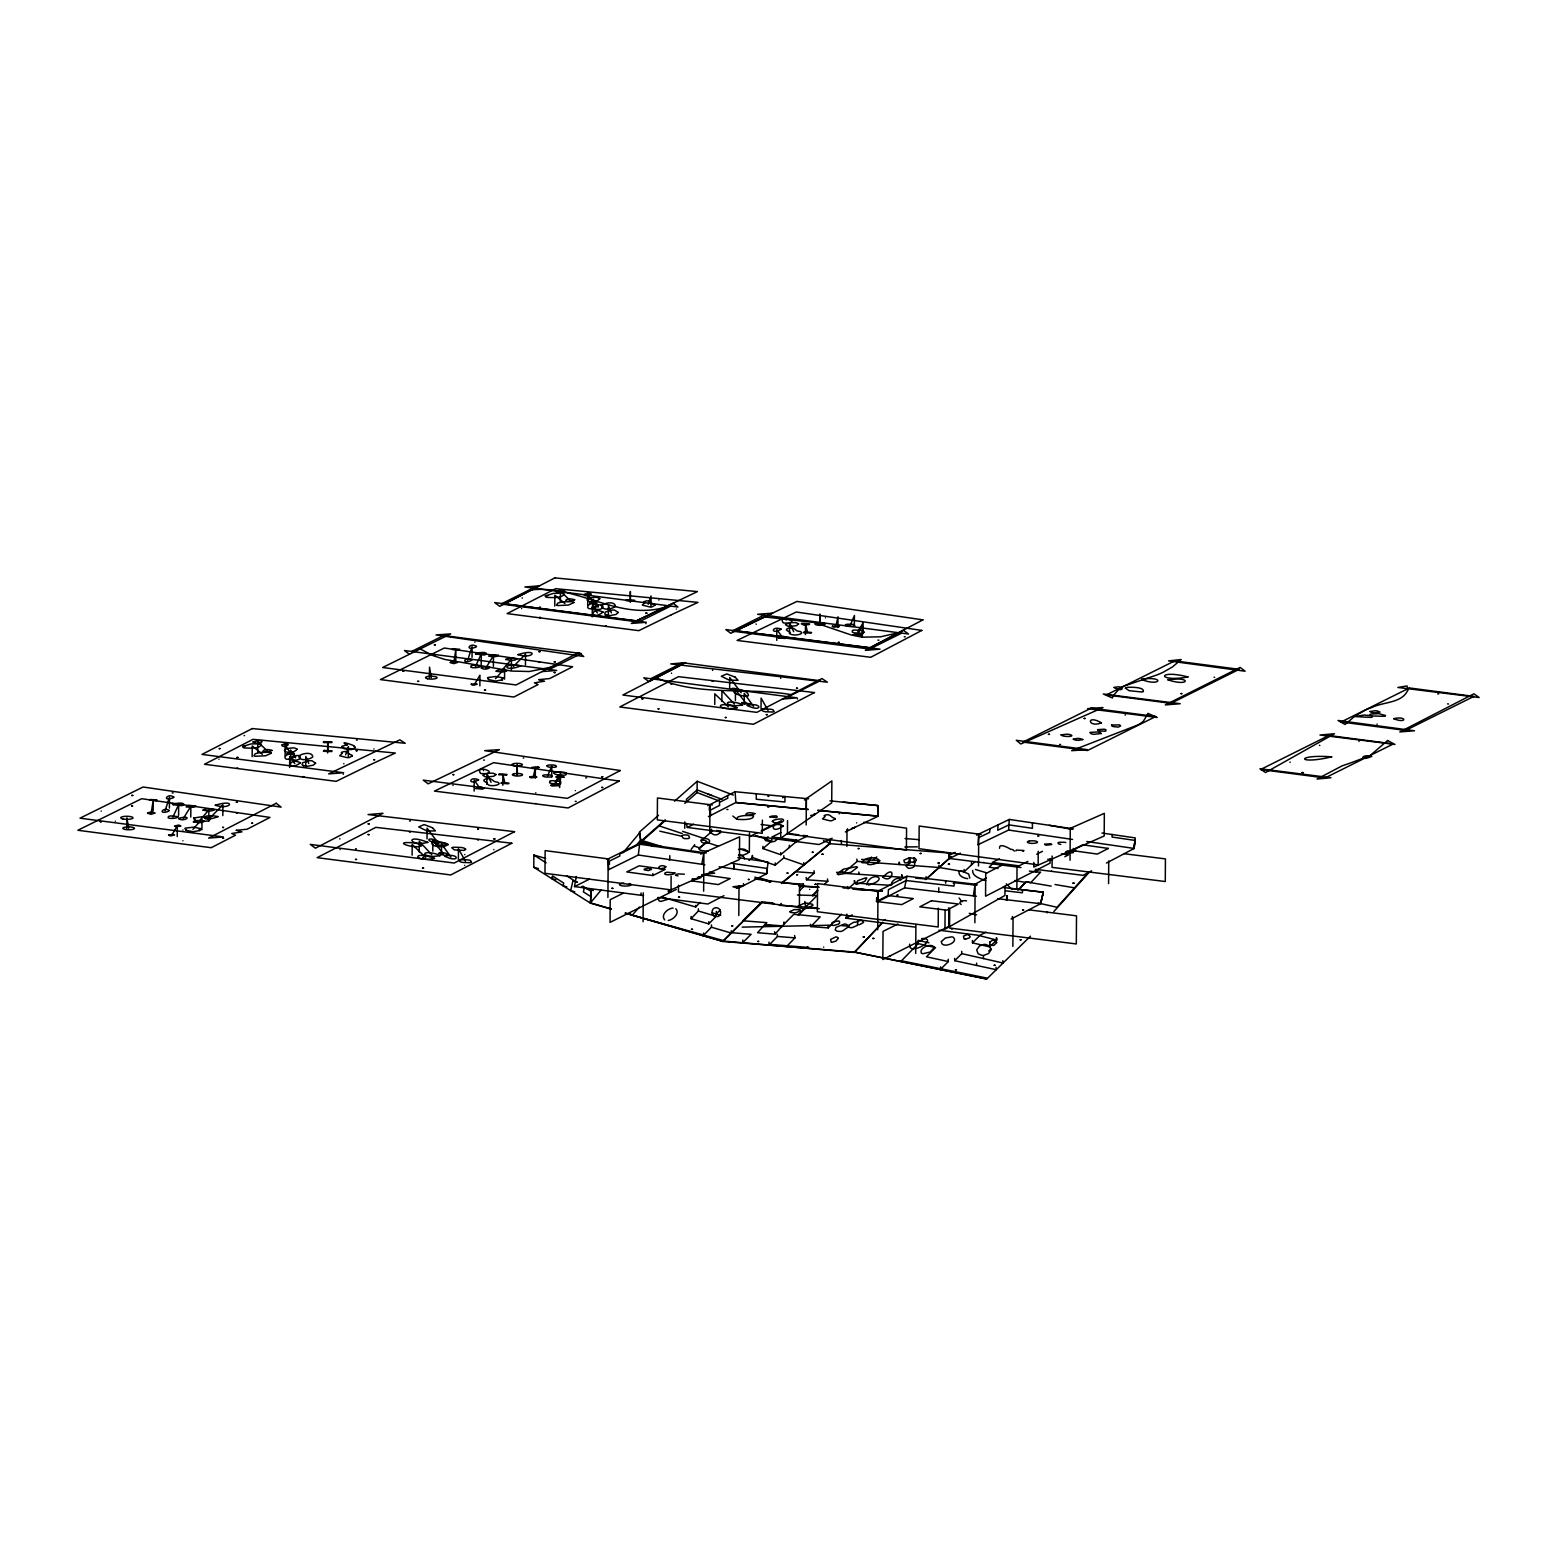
<?xml version="1.0" encoding="UTF-8"?>
<svg xmlns="http://www.w3.org/2000/svg" width="1557" height="1557" viewBox="0 0 1557 1557"><rect width="100%" height="100%" fill="white"/><g stroke="black" fill="none" stroke-linecap="round" stroke-linejoin="round"><path stroke-width="1.5" d="M733.756 869.156L733.834 864.894L733.97 869.293M913.862 857.732C913.628 861.761 917.735 867.58 909.794 868.281A3.386 1.46 -8.9 0 1 908.334 868.281L905.979 866.081L910.086 862.792L910.105 858.238M1006.834 900.257L1007.145 895.762L1006.737 900.257M668.77 859.834L669.802 859.873L669.821 855.669M1006.289 900.199L1007.301 895.898M126.798 828.519L126.876 817.814L128.647 828.305M153.17 810.749L153.248 800.045L151.185 813.124M169.402 808.044L169.479 797.34L165.061 810.808M177.245 836.557L177.303 825.852L171.737 835.175M178.588 815.304L178.666 804.58L172.905 817.016M190.771 817.055L190.849 806.331L183.317 818.495M201.923 829.823L202.001 819.118L192.873 829.394M208.774 820.656L208.852 809.951L198.712 821.59M222.826 815.557L222.904 804.833L210.72 817.211M252.156 756.683L252.234 745.9L262.355 754.269M257.742 752.673L257.82 741.891L267.201 750.805M285.106 755.982L285.184 745.2L290.906 753.666M289.621 767.523L289.699 756.702L294.798 763.631M290.536 760.828L290.614 750.026L295.596 757.85M305.717 767.329L305.795 756.507L308.753 763.455M327.651 752.965L327.729 742.222L327.729 751.097M348.34 757.344L348.418 746.582L345.654 754.873M412.118 855.182L412.196 844.497L425.703 857.479M419.242 852.049L419.32 841.344L431.834 854.774M427.027 838.892L427.085 828.188L438.49 843.466M429.44 677.859L429.518 667.136L431.27 677.645M432.788 851.095L432.846 840.41L443.453 853.956M441.487 854.676L441.565 843.991L450.927 857.031M455.812 660.071L455.89 649.366L453.807 662.445M458.381 859.503L458.459 848.799L465.407 861.157M472.043 657.385L472.102 646.661L467.684 660.149M474.145 791.092L474.223 780.271L480.023 788.27M479.867 685.878L479.945 675.174L474.379 684.516M481.21 664.625L481.288 653.921L475.527 666.338M486.816 784.203L486.893 773.42L491.078 782.315M493.394 666.377L493.472 655.672L485.94 667.836M502.775 785.273L502.853 774.491L504.955 783.229M504.546 679.163L504.624 668.44L495.496 678.716M511.397 669.997L511.475 659.273L501.335 670.931M517.119 775.444L517.177 764.701L517.43 774.705M525.468 664.878L525.526 654.174L513.343 666.552M611.337 909.171L590.453 903.157L533.779 867.268L533.876 855.065L545.573 858.374M535.297 778.189L535.374 767.445L533.273 777.099M551.723 776.865L551.801 766.122L547.577 775.95M554.779 606.023L554.856 595.222L564.977 603.61M560.364 601.995L560.442 591.232L569.823 600.146M559.703 787.589L559.78 776.787L554.526 785.234M560.403 784.241L560.481 773.479L555.129 782.354M587.729 605.303L587.806 594.521L593.528 603.007M592.244 616.864L592.322 606.023L597.44 612.952M593.159 610.149L593.236 599.348L598.219 607.172M608.359 616.669L608.437 605.829L611.376 612.796M607.911 897.435L608.184 858.9L608.67 869.662M630.274 602.306L630.351 591.543L630.371 600.418M643.08 921.744L643.294 892.842M650.982 606.685L651.04 595.922L648.296 604.213M652.85 875.54L665.131 869.409L639.187 865.789L626.751 871.939L652.85 875.54L652.87 873.574M671.106 876.26L671.067 889.884L544.969 873.282L545.145 850.609L609.371 859.055M678.482 885.213L678.443 892.005L799.383 907.322L799.539 884.648L754.483 878.927M684.71 828.285L684.769 821.862M692.184 880.97L704.192 874.917L730.214 878.557L718.341 884.571L692.184 880.97L692.184 879.004M684.788 803.393L697.088 792.571L697.166 781.283L733.328 795.063M703.628 891.188L703.9 852.672L701.779 864.271M709.758 831.029L709.953 804.658L710.654 815.459M714.76 704.523L714.819 693.838L728.345 706.8M721.864 701.37L721.942 690.685L734.456 704.095M729.649 688.233L729.727 677.509L741.113 692.807M735.41 700.436L735.488 689.732L746.075 703.297M738.797 915.516L739.011 886.614M744.324 703.978L741.638 702.538L750.571 703.861L744.324 703.978L744.188 693.313L753.549 706.353M749.345 852.341L749.481 833.151M761.023 708.824L761.101 698.139L768.049 710.498M762.385 820.13L762.288 833.306L657.307 819.897L657.463 797.962L712.327 804.969M776.768 640.414L776.846 629.612L782.665 637.611M780.797 825.035L780.699 838.211L831.71 802.867L831.866 780.913L804.405 799.948M787.531 820.695L787.453 833.851L906.408 850.122L906.563 828.168L863.726 822.33M789.555 633.485C793.136 631.986 781.069 630.021 789.399 628.055C794.829 626.829 795.724 631.305 798.313 631.247A4.632 1.148 0.4 0 1 800.356 631.539C805.397 633.816 795.763 635.509 793.661 634.867A4.632 1.148 0.4 0 1 791.657 634.633L789.555 633.485L789.516 622.742L793.7 631.655M805.417 634.614L805.494 623.812L807.596 632.57M806.176 824.957L806.351 798.585L806.273 809.231M819.741 624.766L819.819 614.022L820.072 624.046M837.919 627.51L837.997 616.767L835.895 626.42M846.891 846.424L847.008 829.628M854.345 626.206L854.423 615.463L850.2 625.291M862.325 636.91L862.403 626.128L857.148 634.575M863.026 633.563L863.103 622.8L857.771 631.675M877.7 929.763L877.973 891.227L877.447 901.873M915.691 953.409L915.905 924.508M938.326 908.237L938.19 926.979L817.347 911.74L817.561 883.617L879.16 891.383M945.08 910.475L944.963 929.218L1004.927 895.47L1005.005 886.089M948.855 907.712L948.719 926.454L882.819 959.54L883.033 931.417L897.902 923.943M949.692 909.288L949.556 928.03L1076.315 943.951L1076.51 915.827L1028.671 909.813M974.877 922.756L975.13 884.22L973.359 895.878M978.497 865.945L978.73 834.124L978.03 844.731M1012.867 946.384L1013.062 917.501M1016.877 889.3L1017.032 866.568M1032.447 822.836L1032.408 828.305L1008.936 824.879L997.706 830.251L998.056 824.84M1033.809 862.52L1033.79 867.054L1104.185 835.973L1104.341 813.338L1069.153 828.869M1038.227 851.27L1038.149 864.855L919 848.682L919.155 826.027L981.105 834.435M1049.146 825.288L1072.423 829.433M1050.08 858.608L1050.06 863.142L985.562 896.209L985.717 873.574L1002.922 864.758M1052.123 856.039L1052.045 867.366L1165.278 881.534L1165.434 858.9L1124.465 853.761M1070.048 860.204L1070.262 828.382M1108.584 883.617L1108.74 860.904M1112.126 834.513L1112.107 837.063L1134.975 840.41L1133.983 848.507L1134.956 840.43M756.313 793.778L756.254 799.247L784.903 801.991L784.962 796.542L782.548 797.768M1007.204 895.762L1007.223 900.063L1007.301 895.82M778.189 838.406L775.133 841.13A9.031 4.905 1.9 0 1 771.708 841.792L765.772 840.663A3.854 2.082 1.9 0 1 765.012 839.534L768.068 836.751M742.708 943.055L742.786 940.039M769.022 942.141L768.963 944.301L808.531 947.473L807.343 946.714M691.152 849.382L694.753 844.692M708.007 851.212C683.62 850.083 718.653 841.558 701.973 840.06L712.834 830.621M699.56 848.468L706.703 841.714M752.323 857.596L752.401 855.396L752.381 857.537L748.917 860.457M796.114 839.632L796.036 841.85L780.738 854.696L762.93 848.565L763.008 846.366M762.93 848.565L771.649 841.13L771.727 838.912M752.381 857.537L775.191 865.167L775.25 862.948M780.738 854.696L780.797 852.496M775.191 865.167L783.735 857.907L783.813 855.708M789.302 847.495L789.36 845.276M716.337 911.448L716.201 916.295L708.766 923.904L691.055 918.708L691.133 916.45M662.951 897.319L695.668 907.011L695.726 905.395M691.055 918.708L698.334 911.001L698.412 908.743M708.766 923.904L708.863 921.666M703.589 933.091L703.063 935.815L711.413 927.213L711.491 924.955M876.533 901.503L888.132 895.528L913.336 898.584L901.717 904.617L876.533 901.503L876.727 897.591M888.132 895.528L888.424 889.65L906.096 880.522L953.935 886.108L954.499 882.683L976.862 885.291M611.473 908.996L590.453 902.846L591.076 890.993M857.868 924.624A3.231 1.382 -9.4 0 0 859.678 924.586L863.571 922.445L861.858 920.459A3.231 1.382 -9.4 0 0 860.067 920.479L855.747 922.211A3.951 1.693 -9.4 0 0 853.645 922.25L848.176 925.656L846.405 924.294A4.846 2.082 -9.4 0 0 844.264 924.06L835.992 927.408L835.233 929.918L836.751 931.067A4.866 2.082 -9.4 0 0 838.931 931.358C843.816 932.721 846.872 925.461 849.888 927.505A3.951 1.713 -9.4 0 0 852.341 927.583L857.265 925.442L858.102 920.187M590.453 903.157L591.154 891.363L582.96 886.167M989.921 828.752L989.668 832.372L978.594 837.685M977.893 844.789L1008.605 830.056L1009.286 819.449L1073.454 828.849M1012.264 918.455L1012.42 916.47M781.497 883.52L830.095 843.213L830.465 838.834M913.161 862.481L915.652 861.118A6.442 2.803 -8.9 0 0 916.411 859.931L915.107 858.335A3.289 1.421 -8.8 0 0 912.752 858.218L910.923 857.965A3.542 1.538 -8.8 0 0 909.035 857.868L903.858 860.165L904.559 862.675A3.562 1.538 -8.9 0 0 906.622 862.889L908.918 862.442L909.327 858.004M781.419 883.189L830.037 843.699L830.445 839.32M625.252 913.18L722.896 941.46L854.54 952.047L986.671 979.1L1030.462 936.185M1106.443 863.045L1134.177 848.448L1135.248 837.9L1101.967 833.034M625.311 913.044L722.896 941.382M608.534 869.74L638.312 855.007L639.713 843.31L706.275 853.022M739.38 885.719L739.439 887.743L766.628 873.73L768.088 862.033L737.823 857.615M744.499 858.9L743.604 856.837A5.625 3.056 1.9 0 0 740.392 855.591L738.427 855.474M940.681 966.839L940.311 969.583L948.33 961.564L948.252 959.248M657.735 897.766L659.136 900.9A3.406 1.791 2.1 0 0 660.869 901.406L669.043 898.973M1022.793 889.787L1022.307 892.784L1005.861 890.857M643.547 895.606L574.494 886.575L576.285 876.494M1014.424 851.095L1012.692 849.597A4.632 1.148 0.4 0 0 1010.649 849.305C1010.045 848.818 998.621 842.006 999.536 848.293M877.35 901.931L904.598 887.86L906.952 876.26L976.979 884.434M640.647 895.217L641.153 892.978M1002.65 887.432L1043.326 892.18L1040.601 903.722L1011.116 919.039M581.929 886.458L584.284 887.957L583.369 891.889L590.843 896.618M1043.326 892.18L1040.601 903.722L997.57 898.7M1040.621 903.663L1043.287 892.258L1012.167 888.541M915.107 927.116L845.918 918.163L846.93 914.173M682.005 836.284L682.161 835.875A3.172 1.713 1.9 0 1 683.504 834.98L687.085 834.98A4.535 2.452 1.9 0 1 688.817 835.778L689.517 837.705A3.172 1.713 1.8 0 1 688.175 838.6L684.593 838.6A4.535 2.472 1.9 0 1 682.861 837.802L682.005 836.284L659.798 831.166M867.638 862.967L867.521 863.882A3.056 1.323 -8.9 0 0 868.611 864.524C874.47 865.42 884.571 860.145 875.618 858.432A3.328 1.44 -8.8 0 0 874.723 857.829L869.546 857.946A11.035 4.788 -8.9 0 0 863.765 859.97L861.975 862.695L867.638 862.967L871.511 857.07M972.658 870.46C972.074 876.455 981.105 879.024 985.737 880.62M909.677 944.126C907.497 957.38 940.642 938.092 921.686 938.501M959.131 871.492C957.827 875.696 964.192 878.459 967.773 878.654M623.053 852.711L639.81 832.645L640.92 842.415L654.407 846.521M636.034 845.607L640.667 840.079L662.581 846.755M590.453 902.846L601.158 890.02M632.278 915.088L639.402 907.089M1089.102 871.648L1057.028 907.283L1038.208 903.021M1053.836 911.565L1089.725 871.706M969.797 878.07L968.668 874.002L961.175 870.811M882.722 922.386L854.501 952.456L722.935 941.051L762.482 902.087M1029.372 871.044L1035.892 872.037L1038.675 869.059M695.668 907.011L700.027 902.379M1017.772 890.254L1026.044 881.846M854.54 951.969L882.761 922.347M828.285 927.894L841.461 914.173M1019.407 889.203L1025.868 881.807L1051.189 886.108M711.783 912.694L716.259 914.017L720.093 910.047M810.399 924.235L810.788 926.59L820.169 916.917L798.235 914.679L817.036 895.586L797.437 895.022M786.519 946.559L794.985 937.878L794.595 935.523M900.822 961.467L918.221 943.6L918.105 940.311L928.926 942.802M812.579 895.294L817.639 890.156M812.696 895.976L817.756 890.818M798.332 915.36L805.806 907.75L819.274 908.646M992.821 863.532L989.201 867.21L998.018 868.514M782.354 925.89L774.977 934.161L757.539 932.721L764.915 924.566L782.354 925.89L793.72 914.368L798.235 914.679M781.303 903.41L779.395 905.337L817.308 907.848M800.045 887.49L803.393 884.104L803.782 886.458L799.344 890.954M769.022 945.041L777.507 936.458L794.985 937.878M722.876 941.615L761.49 902.865M764.915 924.566L766.842 922.639L742.806 920.771L761.743 902.106L774.218 903.605M742.65 942.764L751.097 934.297L731.42 932.682M996.675 940.039L989.649 946.909L972.483 942.841L979.606 935.699L996.675 940.039L996.597 937.723M996.013 967.345L996.285 969.7L954.694 960.708L961.778 953.643L961.701 951.327M976.667 965.437L976.589 963.121M988.714 951.074L991.108 948.738M975.169 861.469L964.211 871.745L939.163 867.502L857.206 861.391L843.135 873.243L842.765 870.908L840.799 872.601L836.576 872.309M996.538 940L996.461 937.684M915.672 878.206L926.337 878.965L951.074 856.622M859.172 874.392L858.802 872.076M890.507 885.33L854.618 883.033L848.001 888.891L847.65 886.556M873.01 860.223L876.766 856.914M854.968 882.955L854.598 880.639M925.481 879.608L950.918 857.109M658.514 815.304L639.382 832.139L640.881 842.026L654.757 846.327M674.512 801.232L697.166 781.283M665.111 819.955L640.764 841.364L655.614 845.957M640.881 842.026L665.462 820.383M877.934 860.69L878.401 862.928M303.732 776.729L302.759 776.768M824.665 884.006L827.818 881.262L827.448 878.946M706.683 842.356L717.913 846.054M806.137 877.467L806.507 879.783L814.369 873.049L814 870.713M302.681 776.671L303.732 776.671M236.839 768.126L237.89 768.126M546.682 595.669L547.733 595.669M539.462 617.467L540.513 617.467L539.539 617.565M726.885 809.504L727.936 809.504M587.534 593.217L588.585 593.217M767.737 807.051L768.808 807.071M452.912 785.351L453.048 785.487M904.247 636.774L905.298 636.794M132.773 795.51L131.8 795.51M435.396 644.851L434.422 644.851M236.353 802.225L237.404 802.225M538.975 651.585L540.026 651.566M540.007 651.663L539.053 651.682M1048.425 734.281L1049.496 734.281M1059.616 744.499L1060.57 744.441M131.722 795.413L132.793 795.393M172.165 792.863L173.158 792.98M237.384 802.322L236.43 802.186M554.214 661.803L555.265 661.803M555.246 661.9L554.273 661.92M1049.476 734.379L1048.503 734.398M1084.159 718.458L1085.21 718.439L1084.178 718.536M434.364 644.754L435.415 644.734M403.788 671.125L402.815 671.125M612.816 888.385L611.92 888.405M555.168 672.585L554.273 672.605M368.133 823.848L369.184 823.828M423.582 857.518L422.648 857.382M494.912 838.989L493.939 838.989M1319.421 745.316L1319.83 745.472M485.531 690.121L484.558 690.121M369.204 823.925L368.211 823.945M493.861 838.892L494.912 838.873M355.541 848.76L356.378 848.915M410.347 831.71L409.374 831.73M423.523 868.222L422.55 868.222M369.106 834.63L368.192 834.669M767.309 714.682L766.394 714.721M131.664 806.098L132.734 806.117L131.722 806.195M402.757 671.028L403.827 671.048M417.782 681.304L418.852 681.324L417.801 681.382M611.784 888.288L612.855 888.307M711.666 829.239L710.479 830.192A6.481 3.523 1.9 0 0 710.264 832.528L713.885 834.688A4.788 2.589 1.9 0 0 717.076 834.669L720.054 833.073A6.481 3.523 1.9 0 0 720.288 830.737M484.499 690.023L485.57 690.043M538.917 662.25L539.987 662.27L538.975 662.367M554.136 672.488L555.207 672.507M658.124 708.785L659.175 708.805L658.183 708.902M766.278 714.585L767.348 714.605M368.075 834.533L369.145 834.552M409.316 831.633L410.386 831.633M422.492 868.125L423.562 868.144M493.803 849.577L493.919 849.713M974.098 884.804L986.515 877.817M575.234 801.349L576.226 801.368M1091.593 870.85L1083.069 875.345L1035.327 869.312M953.234 883.344L954.499 882.683M985.853 932.176L979.528 935.465L938.968 930.21M680.837 665.092L622.858 695.025L756.819 712.366L821.96 678.541L827.331 682.2L670.697 663.924L685.625 662.64L648.899 681.557L643.781 677.801L797.165 697.867L782.49 699.035M876.902 891.791L906.952 876.26M845.918 918.163L852.204 914.913M707.851 805.728L735.099 791.735L808.55 798.799M686.306 823.497L687.299 827.448L693.644 824.198M708.416 816.608L735.838 802.517L808.219 809.426M724.005 895.684L707.871 904.014L657.852 897.474M1064.832 856.739L1068.589 854.832L1061.465 853.878M1027.912 861.41L1019.057 865.848L992.218 862.461L999.497 858.861M749.462 836.654L757.442 832.664M761.431 830.679L781.4 820.695M1036.728 854.17L1042.45 851.309M533.097 588.079L501.082 604.019L638.701 622.022L670.697 606.082M411.632 651.468L443.648 635.528L581.248 653.531L549.232 669.471M764.059 615.132L732.062 631.072L869.662 649.074L901.678 633.135M650.67 678.696L682.686 662.757L820.286 680.759L788.27 696.699M623.053 893.309L610.208 899.693L610.052 922.367L676.341 889.417M761.295 831.38L772.369 825.852L761.042 824.509M607.094 859.425L639.713 843.31M574.494 886.575L589.383 879.199M1437.714 693.916L1438.707 693.955M838.328 642.34L839.34 642.379M839.281 642.477L838.328 642.457M877.934 640.141L878.927 640.161M780.913 832.586L771.941 836.985L798.391 840.41L807.616 835.934L803.159 835.369M1038.675 836.031L1037.702 836.012L1038.714 835.953M1051.539 871.044L1051.598 870.947M1447.543 703.9L1448.555 703.998M645.863 613.108L646.914 613.147M646.836 613.244L645.883 613.224M244.118 735.683L244.527 735.527M588.527 593.314C596.779 593.684 584.089 598.083 584.245 594.404A6.792 1.693 0.4 0 1 585.685 593.859L587.612 593.314M356.456 739.964L357.215 740.139M483.565 760.088L484.422 760.127M523.755 757.967L523.21 758.025M767.835 796.328L768.886 796.367M720.21 831.457L720.735 831.302M1181.023 693.585L1182.074 693.624L1181.004 693.663M236.936 757.403L237.968 757.422M237.89 757.539L236.936 757.5M976.55 835.175L1009.286 819.449M949.03 855.377L949.439 858.471L949.03 855.396L955.181 852.419M948.661 852.672L949.4 858.471L960.397 853.197M832.158 838.23L819.021 844.517L687.299 827.448M845.315 831.944L878.187 816.218L877.623 805.456L843.193 802.127M585.685 777.858L586.678 777.799M700.65 854.112L739.614 836.829L739.458 859.522L668.031 891.188M1022.871 851.329L1023.299 851.134A5.994 1.499 0.4 0 0 1023.903 850.511L1016.526 850.083A5.994 1.499 0.5 0 0 1015.942 850.706L1016.001 850.92M1065.844 851.796L1071.703 851.854A6.792 1.693 0.4 0 1 1073.376 852.613L1067.265 853.392A6.792 1.693 0.4 0 1 1065.572 852.633L1065.416 852.419M303.673 766.102L303.167 765.869M550.322 667.33L529.302 671.515L511.591 671.048L444.407 659.351L432.554 655.4L420.195 648.958M717.485 916.664C722.467 915.652 721.125 907.595 716.22 907.712M898.623 632.726L880.6 636.794L862.033 637.183L851.076 634.925L814.642 622.566L764.974 616.942M738.466 849.48L740.587 849.052A6.481 3.523 1.9 0 1 745.024 849.519L747.866 851.465A5.255 2.842 1.8 0 1 747.691 853.294L743.429 855.085A6.481 3.523 1.9 0 1 738.972 854.618M283.043 744.46C294.312 741.969 283.899 749.442 281.622 745.005A6.792 1.693 0.4 0 1 283.063 744.46M539.851 606.802L540.182 607.074M668.225 920.479C673.052 919.876 680.156 913.278 675.816 908.724M665.734 607.035C619.18 621.34 578.523 585.004 531.949 589.831M339.951 838.97L339.698 838.717M715.656 907.731C710.634 908.159 711.062 916.275 715.928 916.703M817.912 622.858L816.335 623.15A5.352 1.343 0.4 0 0 815.459 624.552L817.406 625.135A4.924 1.226 0.4 0 0 822.213 625.233L823.809 624.941A5.333 1.323 0.4 0 0 824.178 623.306L823.536 623.111M522.354 598.141L522.12 597.869M1214.09 677.237L1214.635 677.353M671.495 673.344L671.534 673.091M742.164 927.135L831.944 925.169A3.328 1.44 -9.4 0 0 833.774 925.461L837.997 924.333A6.286 2.705 -9.4 0 0 839.593 923.145L839.418 921.296A3.309 1.421 -9.4 0 0 838.153 920.966L833.267 922.016A6.267 2.705 -9.4 0 0 831.691 923.165L831.944 925.169M673.091 908.081C667.856 908.218 660.324 915.049 664.644 919.895M541.972 671.612L556.686 670.444L404.47 650.534L409.433 654.271M558.535 783.969L551.995 783.56A9.303 2.316 0.4 0 1 549.66 782.782L549.796 781.108A4.515 1.129 0.4 0 1 552.346 780.68L558.262 781.147A9.303 2.316 0.4 0 1 560.617 781.925L560.481 783.599A4.476 1.109 0.4 0 1 558.535 783.969M868.397 885.018C891.48 878.927 870.655 869.974 866.665 884.687M343.863 763.806L343.844 763.553M756.021 623.968L756.235 624.24M712.678 670.172L712.522 670.444M966.527 900.919C963.569 899.79 956.952 902.009 961.156 904.559M969.252 913.317L976.589 914.835M810.633 815.537L814.564 814.72A6.072 1.518 0.4 0 0 814.739 814.039L814.175 813.61M1377.147 724.063L1377.05 724.336M965.457 939.163L969.252 937.937A6.792 3.231 -1.9 0 0 970.147 936.711L968.902 934.803M780.621 678.132L780.777 678.404M1289.916 762.346L1290.189 762.093M856.739 884.357L864.777 881.379L866.84 878.07M709.486 872.076L714.663 873.146L701.604 874.781M865.828 877.778L857.81 880.698L855.688 884.065M668.576 892.297L671.456 891.383M975.422 869.468L986.768 872.893M1125.03 715.072L1125.477 714.838M938.715 892.044L938.813 887.762M692.495 878.907L695.512 878.946A7.921 1.985 0.4 0 0 698.451 878.654L700.845 877.661L698.12 876.883M781.595 882.916L803.393 884.104M843.057 887.938L848.954 888.249M854.832 888.58L869.409 890.04M800.22 886.264L818.963 887.276M854.326 889.203L882.449 890.74M798.76 885.816L818.71 887.062M852.847 889.183L882.332 891.032M763.923 902.262L772.603 902.826M790.995 694.617C746.251 686.773 698.84 697.011 656.392 677.704M905.493 877.486L843.135 873.243M795.53 871.725L814.369 873.049M806.507 879.783L827.818 881.262M908.159 861.819L915.244 862.344M678.054 875.89L675.524 875.365L676.361 874.353A6.656 1.674 0.4 0 1 678.424 873.905L684.34 874.217M810.788 926.59L828.227 927.914L827.837 925.559M861.527 859.425L880.133 860.768M841.753 925.617L848.993 926.162M765.032 925.228L782.47 926.571M905.084 838.561L919.019 839.651M917.365 846.833L904.851 846.969M830.037 843.699L950.062 853.119M817.873 810.341L878.187 816.102L877.623 805.592L829.959 800.862M808.317 809.504L735.838 802.517L735.099 791.735M817.775 810.399L878.187 816.218L877.623 805.592M904.598 887.86L976.414 896.229M789.808 833.715L798.722 834.824M949.4 858.471L1021.003 867.502M1047.744 859.25L1052.532 859.892M1008.605 830.056L1072.559 839.437M1086.786 841.52L1134.177 848.448M703.472 853.489L639.616 844.166L619.744 853.995L619.822 855.98L609.312 861.157L609.468 864.33M731.089 863.201L767.29 868.475M638.312 855.007L704.854 864.719M719.1 866.801L766.628 873.73M1055.062 884.532L1074.525 887.84M1025.868 881.807L1030.734 882.663L1040.621 872.115L1035.892 872.037M1014.716 880.503L1025.888 882.469M838.25 874.723L851.115 872.231L857.42 867.385A3.192 1.382 -8.9 0 0 856.311 866.685L843.349 869.195L837.141 874.041M1066.954 850.939L1073.493 851.348A4.476 1.129 0.4 0 0 1075.439 850.978L1075.576 849.305A9.303 2.316 0.4 0 0 1073.221 848.526M900.822 960.669L986.749 978.03M854.521 952.183L986.69 978.886M910.086 862.792L908.918 862.442M948.33 961.564L926.415 956.796L935.543 947.61L918.221 943.6M961.778 953.643L1003.097 963.024L1002.825 960.669M410.425 820.928L409.51 821.064M533.779 867.268L538.469 868.592M555.81 879.802L551.781 878.654L552.424 875.91L563.731 883.072L563.089 885.836L566.845 886.887M577.569 882.099L572.976 880.775L570.66 890.623L574.767 891.791M584.284 887.957L593.392 890.565M722.973 940.447L632.317 915.205L629.184 913.2M711.413 927.213L731.362 933.091L731.206 930.775M716.278 914.037L720.716 915.36M698.334 911.001L716.201 916.295M759.388 877.837L771.085 881.398M754.853 877.116L770.637 881.904M756.546 877.876L770.481 882.196M694.694 846.268L699.58 847.845M682.628 831.38L703.861 838.425M658.572 825.677L682.258 833.579M741.91 849.616L748.061 851.698M716.726 830.387L720.541 831.691M783.735 857.907L803.937 864.913L803.782 862.617M755.768 835.506L771.649 841.13M791.988 840.352L796.036 841.85M722 799.364L697.108 789.886L686.403 799.286L686.754 801.66M823.458 840.702L830.095 843.213M708.104 794.07L711.997 795.549M697.088 792.571L719.684 801.174M736.422 818.826L736.714 819.001A4.184 1.051 0.4 0 0 738.213 819.41C742.455 819.663 753.724 820.091 753.588 815.868A4.184 1.051 0.4 0 0 752.07 815.479L744.051 815.615A16.816 4.184 0.4 0 0 738.018 816.958L736.422 818.826L732.822 816.043M533.876 855.065L546.137 862.85M566.592 875.812L576.83 882.274M1006.27 883.831L1011.836 889.242M959.112 897.98L961.934 901.814M891.597 885.038C890.254 881.048 898.584 875.637 900.958 879.919M736.169 887.101L736.636 888.327M743.448 883.656L743.74 885.524L732.899 886.77L738.563 888.191A8.525 3.659 -85.6 0 1 738.972 885.952M777.118 934.122L777.507 936.458M774.588 931.826L774.977 934.161M804.833 901.464L805.864 907.75M901.834 874.937L902.204 877.253L901.775 874.995M899.576 864.446L899.226 862.13L899.498 864.544M856.837 859.075L857.206 861.391M854.248 880.717L854.618 883.033M841.091 840.508L841.597 844.381M938.929 865.205L939.163 867.502M926.123 876.649L926.337 878.965M727.644 795.569L727.82 798.138L719.431 802.439L719.626 805.378L709.447 810.613L709.252 807.674M847.533 828.811L847.631 830.815M971.432 862.422L971.51 864.699M964.133 869.468L964.211 871.745M945.605 880.892L945.683 883.169M989.571 944.593L989.649 946.909M983.46 956.27L983.518 958.587M972.405 940.525L972.483 942.841M954.616 958.392L954.694 960.708M968.902 934.803A2.55 1.207 -1.9 0 0 967.5 934.589L963.452 936.107L964.017 938.89A2.55 1.226 -1.9 0 0 965.457 939.163M1065.786 842.571A5.586 1.382 0.4 0 0 1064.248 842.279L1059.733 842.279A4.107 1.032 0.4 0 0 1057.962 842.785L1058.643 843.913A5.547 1.382 0.5 0 0 1060.804 844.381M629.262 883.559A5.878 1.479 0.4 0 1 628.717 885.816A5.878 1.479 0.4 0 1 619.939 885.193A5.878 1.479 0.4 0 1 623.909 883.169M817.853 622.995A4.924 1.226 0.4 0 1 823.458 623.248M195.695 805.942L194.567 806.837A7.006 1.752 0.4 0 1 192.328 807.305L186.198 806.935L187.035 805.864A7.006 1.752 0.4 0 1 189.137 805.397L195.695 805.942M498.318 655.283L497.208 656.178A7.006 1.752 0.4 0 1 494.951 656.645L488.82 656.275L489.676 655.205A7.006 1.752 0.4 0 1 491.759 654.738L498.318 655.283M297.153 749.228C290.984 756.605 274.441 748.995 293.222 747.885A3.97 0.993 0.4 0 1 294.993 748.08L297.153 749.228M599.795 598.647C593.626 606.082 577.063 598.433 595.844 597.304A3.97 0.993 0.4 0 1 597.635 597.499L599.795 598.647M289.505 758.22C302.214 765.343 305.406 749.442 289.505 758.22M592.147 607.541C604.856 614.665 608.028 598.764 592.147 607.541M772.35 821.395C779.707 827.701 791.851 815.985 775.191 819.702A12.495 3.114 0.4 0 0 772.35 821.395M178.705 818.651C183.376 822.213 193.185 815.926 181.799 817.6A6.656 1.674 0.4 0 0 179.717 818.048L178.705 818.651M481.347 667.992C486.018 671.554 495.827 665.267 484.422 666.921A6.656 1.674 0.4 0 0 482.339 667.369L481.347 667.992M203.072 810.107L208.346 811.08A8.252 2.063 0.4 0 0 212.277 810.71L214.613 809.64L209.339 808.823A8.252 2.063 0.4 0 0 205.466 809.192L203.072 810.107M505.694 659.448L510.988 660.421A8.252 2.063 0.4 0 0 514.9 660.051L517.158 658.864L511.961 658.163A8.252 2.063 0.4 0 0 508.088 658.533L505.694 659.448M882.877 877.214C892.959 885.038 896.851 862.15 882.877 877.214M271.385 753.199L265.683 755.768L255.387 756.235A4.184 1.032 0.4 0 1 253.869 755.826L255.192 753.783A16.816 4.184 0.4 0 1 261.226 752.44L269.225 752.303A4.184 1.051 0.4 0 1 270.743 752.693L271.385 753.199M574.008 602.52L568.324 605.089L558.009 605.556A4.184 1.032 0.4 0 1 556.511 605.148L557.815 603.123A16.816 4.184 0.4 0 1 563.848 601.761L571.847 601.625A4.184 1.051 0.4 0 1 573.385 602.014L574.008 602.52M553.922 772.836L554.526 773.81A9.712 2.413 0.5 0 0 556.919 774.666L563.829 775.191A4.69 1.168 0.4 0 0 565.95 774.822L566.281 773.07A9.731 2.433 0.4 0 0 563.906 772.253L557.192 771.747A4.69 1.168 0.4 0 0 555.09 772.097L553.922 772.836M193.691 818.009L194.917 819.352A4.593 1.148 0.4 0 0 194.216 819.994L199.997 821.571L208.872 820.967A4.574 1.148 0.3 0 0 209.494 820.325L208.132 819.488L210.039 818.904A5.06 1.265 0.4 0 0 210.351 818.145L202.468 816.666L193.691 818.009M495.963 774.53L493.783 776.242L487.516 776.962A4.866 1.207 0.4 0 1 485.122 776.729L482.806 775.289L486.193 773.557L482.689 773.673A3.951 0.993 0.4 0 1 480.432 773.323C479.4 771.202 477.688 768.808 484.616 769.353C486.971 770.073 492.031 771.688 487.555 773.323L491.525 773.148A4.846 1.207 0.4 0 1 493.803 773.401L495.963 774.53M798.605 623.948L796.405 625.661L790.158 626.401A4.866 1.226 0.4 0 1 787.745 626.148L785.429 624.707L788.835 622.975L785.331 623.092A3.951 0.993 0.4 0 1 783.074 622.742C782.023 620.62 780.329 618.207 787.239 618.752C789.594 619.491 794.673 621.107 790.178 622.742L794.167 622.566A4.846 1.207 0.4 0 1 796.425 622.819L798.605 623.948M809.679 889.456L809.737 889.358M823.653 947.162L823.711 947.065M863.24 937.003L864.31 936.866L863.24 937.003M1097.588 729.649L1098.444 730.544A7.006 1.752 0.4 0 0 1100.351 731.07L1105.742 731.148L1105.995 729.785A7.006 1.752 0.4 0 0 1104.069 729.221L1097.588 729.649M432.982 840.624C424.574 850.764 467.567 846.346 433.138 840.469M735.605 689.946C728.89 693.021 743.721 697.225 748.392 695.726C749.092 692.087 740.12 687.999 735.605 689.946M1385.438 715.519L1385.419 715.733A4.866 1.226 0.4 0 1 1384.484 716.317L1371.775 715.967L1372.359 716.862A3.951 0.993 0.4 0 1 1370.977 717.407L1354.94 716.57L1364.01 715.052L1370.802 715.636L1369.985 714.624A4.846 1.207 0.4 0 1 1370.977 714.06L1378.977 713.67L1385.438 715.519M955.434 969.836L956.523 969.836L955.473 969.797M873.847 938.443L872.757 938.443L873.847 938.443M478.563 779.765C467.762 786.129 468.618 775.736 478.563 779.765M781.186 629.203C770.384 635.606 771.26 625.155 781.186 629.203M889.358 956.29L890.448 956.29L889.378 956.251M994.183 965.301L995.273 965.301L994.203 965.262M1020.166 939.844L1021.256 939.844L1020.185 939.786M300.482 762.794C286.644 772.914 287.52 756.468 300.482 762.794M603.123 612.115C589.266 622.255 590.161 605.79 603.123 612.115M783.327 825.969C769.469 836.09 770.365 819.644 783.327 825.969M1074.058 883.208L1072.968 883.208L1074.058 883.208M948.408 864.116L949.498 864.116L948.408 864.116M859.016 848.507L857.985 848.662L859.016 848.468M1046.635 912.441L1047.725 912.441L1046.635 912.441M692.495 929.295L691.444 929.179L692.476 929.354M989.59 942.257L990.213 944.457L992.626 945.43A2.53 1.207 -1.9 0 0 993.872 945.371L996.889 942.491L993.736 940.214A2.53 1.207 -1.9 0 0 992.451 940.272L989.59 942.257M218.058 816.588C200.172 823.711 199.199 812.598 218.058 816.588M520.7 665.909C502.814 673.033 501.841 661.92 520.7 665.909M732.705 925.909L731.634 925.948L732.685 925.967M821.921 854.326L822.991 854.229L821.921 854.326M757.772 941.498L758.823 941.382L757.831 941.401M767.114 869.74L766.647 873.477L767.114 869.721M173.197 804.716L181.332 805.67A8.116 2.024 0.4 0 0 183.376 805.047C185.361 802.342 177.77 803.159 176.136 803.47A8.116 2.024 0.4 0 0 173.897 804.152L173.197 804.716M475.819 654.057L483.955 655.01A8.116 2.044 0.4 0 0 485.998 654.388C487.983 651.663 480.412 652.5 478.778 652.831A8.116 2.024 0.4 0 0 476.539 653.492L475.819 654.057M352.349 755.807L349.585 757.442A4.671 1.168 0.4 0 1 347.153 757.636L339.66 755.768L342.345 753.218A5.547 1.382 0.4 0 1 341.353 752.401C347.522 749.52 347.522 754.328 351.921 755.126L352.349 755.807M654.972 605.128L652.227 606.763A4.671 1.168 0.4 0 1 649.775 606.958L642.282 605.089L644.968 602.559A5.547 1.382 0.4 0 1 643.975 601.722C650.164 598.861 650.145 603.668 654.563 604.447L654.972 605.128M835.175 818.982L831.866 820.695A4.632 1.148 0.4 0 1 829.998 820.792L822.485 818.924L825.191 816.393A5.547 1.382 0.4 0 1 824.178 815.576C830.368 812.696 830.348 817.503 834.766 818.301L835.175 818.982M542.77 775.639L543.685 776.534A5.547 1.382 0.4 0 0 546.721 777.079L550.361 777.001A4.107 1.032 0.4 0 0 552.151 776.495L551.45 775.367A5.586 1.401 0.4 0 0 549.29 774.899L544.775 774.899A4.107 1.032 0.4 0 0 543.004 775.425L542.77 775.639M845.393 624.98L846.327 625.875A5.547 1.382 0.4 0 0 849.363 626.42L853.002 626.342A4.107 1.032 0.4 0 0 854.774 625.817L854.073 624.707A5.586 1.401 0.4 0 0 851.932 624.24L847.397 624.24A4.107 1.032 0.4 0 0 845.626 624.746L845.393 624.98M448.221 844.614L440.417 845.334A11.911 2.978 0.4 0 1 436.174 844.283L435.104 842.921L442.694 842.629A11.911 2.978 0.4 0 1 446.898 843.66L448.221 844.614M787.92 873.088L786.849 873.01L787.92 873.146M920.187 853.528L921.238 853.431L920.206 853.47M938.092 863.045L939.124 862.948L938.092 863.045M1407.956 689.77C1402.604 703.2 1383.823 701.74 1372.34 707.287A115.354 28.882 0.4 0 0 1365.645 709.953L1355.349 715.792L1345.014 724.453L1338.008 720.463L1414.476 730.778L1399.821 731.926L1473.915 693.799L1479.15 697.517L1397.855 687.474L1407.022 685.956L1407.956 689.77M815.985 884.181L814.953 884.415L815.985 884.181M1370.102 711.53L1372.534 712.639A6.286 1.576 0.4 0 0 1375.201 712.853L1380.047 712.074L1377.4 710.985A6.267 1.576 0.4 0 0 1374.831 710.79L1370.102 711.53M465.64 849.227L464.92 850.025A4.613 1.168 0.5 0 1 463.538 850.375L454.372 849.908L451.744 847.709A4.652 1.168 0.3 0 1 453.418 847.242L461.183 847.436A10.49 2.627 0.4 0 1 464.22 848.195L465.64 849.227M486.991 783.774L489.034 785.292A4.632 1.148 0.4 0 0 491.019 785.545C493.141 786.188 502.755 784.494 497.715 782.217A4.632 1.148 0.4 0 0 495.671 781.925C493.16 781.828 491.545 777.118 485.784 778.87C479.887 780.972 489.482 782.801 486.991 783.774M796.697 874.8L797.729 874.703L796.717 874.742M1061.076 734.846C1062.458 737.356 1077.133 736.714 1069.834 734.554A8.661 2.16 0.4 0 0 1066.74 734.203L1061.076 734.846M838.308 938.326L835.973 941.09L832.236 942.219A2.569 1.109 -9.3 0 1 831.146 942.121L830.621 939.416L835.661 937.003A2.589 1.109 -9.4 0 1 837.141 937.1L838.308 938.326M178.218 816.627L177.537 817.406A7.843 1.966 0.4 0 1 175.416 818.067C173.859 818.418 166.307 819.177 168.39 816.549A7.843 1.966 0.4 0 1 170.511 815.926L178.218 816.627M480.86 665.948L480.159 666.746A7.843 1.966 0.4 0 1 478.057 667.389C476.481 667.739 468.929 668.517 471.031 665.871A7.843 1.966 0.4 0 1 473.133 665.248L480.86 665.948M674.862 872.932L674.162 873.711A7.843 1.966 0.4 0 1 672.06 874.372C670.483 874.723 662.932 875.482 665.034 872.854A7.843 1.966 0.4 0 1 667.136 872.231L674.862 872.932M215.314 805.261C231.487 810.36 236.683 798.488 215.314 805.261M517.936 654.621C534.129 659.701 539.325 647.848 517.936 654.621M427.805 842.376C409.024 847.203 404.392 832.937 427.805 842.376M439.911 855.747L432.827 856.467A16.154 4.048 0.4 0 1 425.042 854.793C422.219 850.725 438.023 853.353 439.911 855.747M475.78 788.504L482.222 789.146A8.388 2.082 0.4 0 0 484.149 788.212L480.782 786.966L475.78 788.504M742.553 705.087L735.468 705.808A16.154 4.048 0.4 0 1 727.683 704.114C724.861 700.047 740.645 702.694 742.553 705.087M778.422 637.825L784.845 638.467A8.388 2.082 0.4 0 0 786.791 637.553L783.405 636.288L778.422 637.825M934.297 947.532L930.132 952.047L923.009 953.701A3.075 1.46 -1.9 0 1 921.549 953.273C918.046 948.252 931.689 942.18 934.297 947.532M169.168 810.438L169.11 810.691A8.174 2.044 0.4 0 1 167.65 811.625C157.568 814.739 163.29 806.526 169.168 810.438M471.79 659.779L471.752 660.012A8.174 2.044 0.4 0 1 470.292 660.947C460.191 664.08 465.913 655.867 471.79 659.779M665.793 866.743L665.754 866.996A8.174 2.044 0.4 0 1 664.294 867.93C654.212 871.044 659.915 862.831 665.793 866.743M1167.984 679.845C1189.879 687.201 1191.961 675.991 1167.984 679.845M538.994 767.484L533.389 768.185A4.146 1.032 0.4 0 1 531.754 767.387L537.885 766.822A4.165 1.032 0.4 0 1 538.994 767.484M444.66 856.136C459.568 863.824 460.541 852.808 444.796 856M747.282 705.457C762.911 713.301 762.502 701.72 747.282 705.457M1114.131 687.493C1124.426 693.585 1125.302 684.457 1114.131 687.493M941.382 941.537C941.226 949.459 959.423 942.608 953.254 937.275A3.97 1.888 -1.9 0 0 951.58 936.866L945.391 938.015L941.382 941.537M1125.419 688.175L1129.175 690.705L1141.534 691.97A4.476 1.129 0.4 0 0 1143.363 691.561C1144.356 687.026 1132.114 687.221 1128.027 687.299A4.476 1.129 0.4 0 0 1126.275 687.649L1125.419 688.175M437.478 840.975C427.416 844.128 424.652 835.272 437.478 840.975M740.1 690.296C730.097 693.468 727.236 684.593 740.1 690.296M1148.073 713.456L1143.441 721.105A118.021 29.544 0.4 0 1 1138.109 724.861L1071.683 750.688L1087.117 749.618L1016.273 740.295L1020.808 743.974L1102.998 707.54L1087.623 708.649L1157.221 717.466L1148.073 713.456M439.016 853.217C449.272 858.919 450.46 851.29 439.113 853.119M1112.905 696.193L1112.438 698.003L1103.31 693.994L1180.206 703.725L1165.317 704.912L1240.131 667.428L1245.094 671.223L1168.587 660.888L1181.179 659.545L1172.499 666.921L1163.079 672.293A143.147 35.85 0.4 0 1 1155.644 675.407L1125.147 685.644A91.046 22.791 0.4 0 0 1119.094 688.914L1112.905 696.193M1187.972 676.945C1157.026 682.706 1156.598 668.77 1187.972 676.945M529.789 776.865L529.75 777.04A4.029 1.012 0.4 0 0 531.287 777.819L536.795 777.157A4.029 1.012 0.4 0 0 535.238 776.379L529.964 776.69M832.431 626.186L832.372 626.362A4.029 1.012 0.4 0 0 833.929 627.14L839.437 626.478A4.029 1.012 0.4 0 0 837.88 625.7L832.431 626.186M1044.747 844.244L1044.708 844.419A4.029 0.993 0.5 0 0 1046.265 845.179L1051.754 844.536A4.029 1.012 0.4 0 0 1050.197 843.758L1044.747 844.244M1141.631 679.416C1159.128 686.987 1166.641 676.439 1142.351 678.969A3.97 0.993 0.4 0 0 1141.631 679.416M236.294 830.309L241.938 831.886L231.759 833.501L235.457 835.214L211.227 847.709L77.85 830.27L141.687 798.702L269.984 817.425L247.115 829.219L236.294 830.309M538.936 679.65L544.561 681.207L534.382 682.822L538.08 684.555L513.868 697.03L380.472 679.592L444.309 648.023L572.626 666.746L549.738 678.541L538.936 679.65M1101.422 722.837C1087.895 728.345 1085.657 713.768 1101.422 722.837M564.004 777.138L557.153 777.507A7.065 1.752 0.4 0 1 555.791 776.865L559.391 775.6L564.004 777.138M546.877 765.772L547.694 766.686A5.703 1.421 0.4 0 0 550.75 767.29L554.526 767.231A4.223 1.051 0.4 0 0 556.433 766.725L555.888 765.577A5.703 1.421 0.4 0 0 552.832 764.974L549.076 765.032A4.223 1.051 0.4 0 0 547.149 765.538L546.877 765.772M598.219 605.264L597.985 606.062C582.649 614.84 585.86 598.881 598.219 605.264M295.596 755.807L295.363 756.605C280.007 765.324 283.218 749.462 295.596 755.807M601.391 605.595C601.819 611.103 612.271 609.196 615.443 606.354C615.151 600.827 604.486 602.715 601.391 605.595M298.769 756.138C299.216 761.626 309.629 759.719 312.801 756.897C312.509 751.389 301.863 753.277 298.769 756.138M813.124 852.224L812.073 852.263L813.104 852.282M1331.702 756.838C1296.572 765.227 1294.684 754.055 1331.702 756.838M1371.62 756.41C1359.825 761.957 1360.117 753.588 1371.62 756.41M545.32 595.903L545.728 596.954A4.476 1.129 0.4 0 0 547.383 597.421C552.073 597.577 563.245 598.316 564.023 593.684A4.476 1.129 0.4 0 0 562.525 593.236L553.728 593.334L545.32 595.903M701.234 840.079L701.078 840.527A4.476 2.433 1.8 0 0 704.017 843.115L705.691 843.271A4.107 2.238 1.9 0 0 709.077 842.162L709.564 841.305A4.476 2.433 1.9 0 0 706.625 838.717L704.951 838.561A4.107 2.238 1.8 0 0 701.565 839.651L701.234 840.079M242.697 746.484L243.106 747.516A4.476 1.109 0.4 0 0 244.76 747.983C249.451 748.139 260.603 748.898 261.381 744.285A4.476 1.109 0.4 0 0 259.902 743.837L251.086 743.915L242.697 746.484M341.937 746.465L344.272 748.761L350.111 749.559A4.885 1.226 0.4 0 0 352.213 749.404L355.424 747.418A12.359 3.075 0.4 0 0 354.003 746.251C356.884 746.056 336.156 739.439 347.386 745.063A4.885 1.207 0.4 0 0 345.343 745.18L341.937 746.465M990.972 949.751L988.676 953.448L984.063 955.317A4.476 2.141 -1.9 0 1 981.611 955.278L978.068 953.701L976.726 949.809L979.528 945.955L983.518 944.496A4.476 2.141 -1.9 0 1 985.815 944.476L989.668 946.169L990.972 949.751M769.975 816.919L775.911 817.542A6.578 1.635 0.5 0 0 777.274 816.997L776.262 815.849L771.532 816.16A6.559 1.635 0.4 0 0 770.19 816.724L769.975 816.919M287.13 753.744L293.086 754.367A6.578 1.635 0.5 0 0 294.429 753.822L293.417 752.673L288.687 752.985A6.559 1.635 0.4 0 0 287.344 753.549L287.13 753.744M589.772 603.084L595.708 603.688A6.578 1.635 0.5 0 0 597.051 603.143L596.039 602.014L591.31 602.306A6.559 1.635 0.4 0 0 589.967 602.87L589.772 603.084M432.496 827.779L435.435 830.932L426.813 830.893L418.716 826.923L424.146 824.568L432.496 827.779M735.138 677.12L738.057 680.273L729.435 680.234L721.358 676.263L726.788 673.928L735.138 677.12M1111.659 725.075L1111.601 725.562A8.252 2.063 0.4 0 0 1113.138 726.555L1118.335 727.119L1120.631 725.873A8.252 2.063 0.4 0 0 1119.074 724.881L1111.659 725.075M434.559 858.394C413.617 862.734 410.931 849.772 434.559 858.394M737.201 707.734C716.239 712.055 713.573 699.093 737.201 707.734M1101.305 733.503L1093.87 734.32A8.116 2.024 0.4 0 1 1091.126 733.736L1089.861 732.432L1097.179 731.965A8.116 2.044 0.4 0 1 1099.729 732.491L1101.305 733.503M1393.651 718.633C1406.555 724.102 1407.703 715.733 1393.651 718.633M180.651 826.027L176.408 826.592A4.36 1.09 0.4 0 1 174.501 826.144L178.218 825.113A4.36 1.09 0.4 0 1 180.125 825.56L180.651 826.027M199.802 830.543L192.99 831.71L185.692 830.251A4.243 1.07 0.4 0 1 186.081 829.686L185.088 828.869A4.788 1.207 0.4 0 1 185.244 828.168L193.243 827.176L200.736 828.577A4.788 1.207 0.4 0 1 200.522 829.258L198.887 829.823L199.802 830.543M502.444 679.884L495.613 681.051L488.334 679.572A4.243 1.07 0.4 0 1 488.723 679.008L487.73 678.21A4.788 1.207 0.4 0 1 487.886 677.509L495.885 676.497L503.378 677.898A4.788 1.207 0.4 0 1 503.164 678.599L501.51 679.144L502.444 679.884M204.22 821.356L201.826 822.349A7.921 1.985 0.4 0 1 198.868 822.641L193.224 821.921L195.579 820.831A7.902 1.985 0.4 0 1 198.498 820.539L204.22 821.356M506.842 670.697L504.449 671.67A7.921 1.985 0.4 0 1 501.51 671.962L495.846 671.242L498.221 670.172A7.902 1.985 0.4 0 1 501.12 669.86L506.842 670.697M421.811 845.529C416.011 849.655 392.286 841.714 410.094 842.629A17.905 4.496 0.4 0 1 419.748 844.225L421.811 845.529M173.781 797.067L173.644 797.359A8.661 2.16 0.4 0 1 172.379 798.118C161.597 801.621 167.689 792.61 173.781 797.067M476.403 646.427L476.267 646.7A8.661 2.16 0.4 0 1 475.002 647.459C464.22 650.962 470.331 641.951 476.403 646.427M1082.816 739.556L1078.612 740.315A6.481 1.615 0.4 0 1 1075.906 740.159L1073.123 739.205L1077.327 738.446A6.481 1.615 0.4 0 1 1080.013 738.602L1082.816 739.556M154.824 813.085L151.321 814.292L147.545 813.318A6.325 1.596 0.5 0 1 147.915 812.696L152.177 811.956L154.824 813.085M457.447 662.426L453.943 663.632L450.168 662.64A6.325 1.596 0.5 0 1 450.537 662.017L454.819 661.277L457.447 662.426M651.449 869.39L648.354 870.577L644.287 869.838A6.325 1.596 0.5 0 1 644.559 869.001L648.821 868.261L651.449 869.39M790.158 911.487L790.061 911.662A2.842 1.226 -9.4 0 0 790.275 912.383L794.479 912.83A7.065 3.036 -9.4 0 0 797.281 912.246L800.24 910.534A2.861 1.226 -9.4 0 0 799.987 909.697L794.109 909.599L790.158 911.487M272.047 750.455C258.715 755.437 261.595 746.951 272.047 750.455M574.669 599.776C561.493 604.778 564.296 596.273 574.669 599.776M754.873 813.63C741.677 818.573 744.46 810.107 754.873 813.63M864.057 632.181L863.103 632.92A4.476 1.109 0.4 0 1 861.157 633.31L854.637 632.882A9.303 2.316 0.4 0 1 852.282 632.123L852.419 630.449A4.515 1.129 0.4 0 1 854.968 630.021L860.904 630.468A9.303 2.316 0.4 0 1 863.24 631.247L864.057 632.181M558.593 785.662L552.307 786.013A6.792 1.693 0.4 0 1 550.614 785.253L556.744 784.475A6.792 1.693 0.4 0 1 558.418 785.234L558.593 785.662M861.235 634.984L854.929 635.353A6.792 1.693 0.4 0 1 853.255 634.594L859.367 633.796A6.792 1.693 0.4 0 1 861.06 634.555L861.235 634.984M812.637 905.376L807.616 908.062A9.731 4.184 -9.4 0 1 803.509 908.685L797.865 907.556A4.69 2.024 -9.4 0 1 797.807 906.427L803.12 903.722A9.731 4.184 -9.4 0 1 807.071 903.157L812.52 904.267A4.69 2.024 -9.4 0 1 812.637 905.376M555.713 591.407C563.79 595.825 570.718 586.872 555.713 591.407M168.584 834.805L169.265 835.564A4.282 1.07 0.4 0 0 170.745 835.875L174.559 834.922A4.262 1.07 0.5 0 0 172.749 834.474L168.584 834.805M253.071 742.008C261.187 746.387 268.232 737.473 253.071 742.008M471.226 684.146L471.907 684.885A4.282 1.07 0.4 0 0 473.367 685.197L477.201 684.263A4.262 1.07 0.5 0 0 475.391 683.815L471.226 684.146M315.604 763.164L313.366 765.11L307.605 766.258A3.931 0.973 0.4 0 1 305.367 766.102L302.136 764.74L302.583 762.735L309.765 760.672A3.931 0.973 0.4 0 1 312.023 760.809L315.604 763.164M618.226 612.485L616.008 614.451L610.227 615.579A3.931 0.973 0.4 0 1 607.989 615.443L604.758 614.061L605.225 612.076L612.407 610.013A3.931 0.973 0.4 0 1 614.665 610.13L618.226 612.485M368.775 765.421L336.176 781.342L204.473 764.273L252.993 739.341L395.342 753.043L368.775 765.421M671.398 614.743L638.818 630.663L507.095 613.594L555.635 588.682L697.984 602.384L671.398 614.743M851.601 828.596L854.832 827.37L851.601 828.596M459.004 860.262L460.21 861.78A9.731 2.433 0.4 0 0 462.993 862.461L469.747 862.675A4.321 1.07 0.3 0 0 471.518 862.228L470.467 860.515A9.731 2.433 0.4 0 0 467.509 859.814L460.911 859.678A4.301 1.07 0.4 0 0 459.257 860.126L459.004 860.262M761.645 709.603L762.852 711.101A9.731 2.433 0.4 0 0 765.635 711.783L772.389 711.997A4.321 1.07 0.3 0 0 774.16 711.549L773.109 709.836A9.731 2.433 0.4 0 0 770.131 709.155L763.533 709.019A4.301 1.07 0.4 0 0 761.879 709.447L761.645 709.603M1387.598 740.509L1370.024 755.67L1348.712 763.631A149.122 37.349 0.4 0 0 1341.862 765.986L1317.047 779.045L1330.924 777.741L1260.002 768.749L1265.53 772.525L1334.427 733.756L1319.966 735.021L1394.955 744.441L1387.598 740.509M605.401 615.463L606.432 615.482L605.401 615.463M606.374 626.05L605.323 626.089L606.374 626.011M786.577 839.904L785.545 839.924L786.577 839.846M244.079 746.309L245.091 746.328L244.118 746.29M218.934 759.232L219.05 759.174M521.576 608.553L521.673 608.515M284.931 743.857L285.963 743.896L284.97 743.837M373.738 759.719L374.77 759.758L373.777 759.699M676.361 609.059L676.4 609.021M856.564 822.894L856.681 822.855M356.203 750.708L357.215 750.746L356.242 750.688M658.825 600.048L658.864 600.029M839.028 813.883L839.145 813.844M323.778 741.638L323.506 741.872A6.228 1.557 0.4 0 0 323.545 742.572L331.933 742.572A6.228 1.557 0.5 0 0 331.875 741.872L323.778 741.638M601.722 776.729L602.754 776.807L601.722 776.729M452.99 774.627L454.021 774.724L453.048 774.607M602.656 787.511L601.664 787.414L602.637 787.433M101.263 811.08L101.108 811.139M115.257 821.259L115.374 821.22M183.006 830.076L182.928 829.959M222.612 827.39L223.644 827.487L222.651 827.37M474.827 642.185L474.963 642.146M101.186 821.765L100.154 821.668L101.147 821.785M464.784 854.637L464.706 854.54M237.345 812.988L236.314 812.91L237.345 812.949M223.566 838.172L222.534 838.075L223.566 838.133M252.565 823.225L251.553 823.128L252.545 823.147M477.571 828.869L478.602 828.966L477.629 828.849M749.209 879.53L748.177 879.433L749.209 879.471M1358.93 741.443L1359.066 741.404M173.177 803.626L172.107 803.646L173.177 803.568M435.357 655.497L434.306 655.516L435.357 655.439M182.928 840.761L182.889 840.799M796.542 688.194L797.573 688.291L796.581 688.175M679.553 897.066L678.502 897.085L679.572 897.027M713.009 681.032L711.958 681.032L713.009 680.973M1302.119 772.564L1303.151 772.661L1302.119 772.564M726.185 717.524L725.134 717.543L726.185 717.466M952.32 928.712L951.249 928.712L952.32 928.653M671.768 683.951L670.756 683.854L671.768 683.893M478.524 839.651L477.474 839.671L478.544 839.612M897.902 895.119L896.851 895.119L897.902 895.061M885.31 920.051L884.279 919.953L885.271 920.07M340.127 849.597L340.088 849.616M642.769 698.918L641.737 698.821L642.73 698.937M464.706 865.342L464.667 865.361M797.495 698.976L797.456 699.015M115.199 831.944L115.199 831.944M355.521 859.445L356.514 859.445L355.521 859.445M1022.599 910.067L1023.591 910.086L1022.599 910.067M324.09 750.416L323.759 750.63A6.072 1.518 0.4 0 0 323.564 751.311L331.719 751.544A6.072 1.518 0.4 0 0 331.913 750.863L324.09 750.416M626.731 599.737L626.381 599.951A6.072 1.518 0.4 0 0 626.206 600.632L634.361 600.885A6.072 1.518 0.4 0 0 634.536 600.204L626.731 599.737M825.405 617.857L825.463 617.837M535.666 803.509L535.803 803.47M838.308 652.85L838.308 652.85M877.914 650.67L877.914 650.67M483.526 770.657L483.585 770.637M786.168 619.997L786.227 619.978M903.313 630.254L865.361 650.359L880.036 649.152L725.854 629.592L730.778 633.29L772.603 613.147L757.617 614.275L908.548 634.03L903.313 630.254M998.504 838.036L998.504 838.036M620.289 770.52L567.41 798.332L423.232 780.154L428.156 783.833L499.388 749.637L484.655 750.649L620.289 770.52M922.912 619.861L870.052 647.673L735.838 630.741L796.95 601.411L922.912 619.861M619.199 781.069L568.11 807.966L434.442 791.092L493.627 762.677L619.199 781.069M921.841 630.41L870.733 657.288L737.064 640.433L796.269 612.018L921.841 630.41M514.569 831.672L454.196 863.045L310.291 844.4L315.429 848.176L383.003 813.279L368.055 814.564L514.569 831.672M511.844 843.213L450.771 874.956L317.141 857.654L375.84 827.351L511.844 843.213M814.486 692.554L753.413 724.277L619.783 706.975L678.463 676.672L814.486 692.554M931.514 900.744L919.798 906.836L946.753 910.164L958.509 904.033L931.514 900.744M539.559 585.821L499.797 606.335L494.659 602.578L646.272 622.294L631.286 623.442L673.13 603.299L677.996 607.035L524.845 586.989L539.559 585.821M252.273 728.559L201.962 754.405L343.649 772.759L328.644 773.887L399.838 739.847L405.209 743.273L252.273 728.559M554.895 577.9L504.585 603.727L636.346 620.795L697.4 591.602L554.895 577.9M276.231 803.256L208.638 838.094L223.332 836.926L80.01 818.184L143.088 787.005L281.116 807.129L276.231 803.256M578.873 652.597L516.048 684.963L382.652 667.505L450.674 633.894L436.038 634.925L583.758 656.49L578.873 652.597M1108.37 848.429L1097.354 854.073L1071.469 850.472L1082.718 844.809L1108.37 848.429M343.221 774.296L343.357 774.257M645.863 623.637L645.999 623.598M1174.718 660.888L1106.404 694.889L1170.903 703.336L1239.216 669.315L1174.718 660.888M1091.282 708.085L1022.968 742.086L1087.448 750.532L1155.761 716.512L1091.282 708.085M1409.396 687.96L1341.102 721.981L1405.582 730.408L1473.895 696.407L1409.396 687.96M1328.861 735.488L1260.567 769.508L1325.046 777.936L1393.359 743.935L1328.861 735.488M535.744 792.824L535.803 792.805M575.35 790.625L575.409 790.606M220.024 748.625L219.012 748.625L220.004 748.528M373.836 748.995L373.991 748.956M771.26 644.345L771.318 644.326M468.618 795.024L468.618 795.024M983.576 862.403L983.654 862.383M888.385 627.062L888.385 627.062M1100.721 845.12L1100.721 845.12M459.043 649.911L452.153 649.522A6.481 1.615 0.4 0 1 452.717 648.841L459.607 649.25A6.481 1.615 0.4 0 1 459.043 649.911M156.42 800.57L149.53 800.181A6.481 1.615 0.4 0 1 150.095 799.5L156.965 799.909A6.481 1.615 0.4 0 1 156.42 800.57M804.638 631.85L804.21 632.025A5.994 1.499 0.4 0 0 803.607 632.648L810.983 633.096A5.994 1.499 0.4 0 0 811.567 632.473L804.638 631.85M502.016 782.509L501.568 782.704A5.994 1.499 0.4 0 0 500.984 783.327L508.341 783.774A5.994 1.499 0.4 0 0 508.944 783.132L502.016 782.509M808.92 624.513L804.132 625.116L801.349 623.909A6.286 1.576 0.4 0 1 802.147 623.248L809.64 623.87A6.267 1.576 0.4 0 1 808.92 624.513M506.297 775.094L498.727 774.724A6.286 1.557 0.4 0 1 499.525 773.829L506.998 774.452A6.267 1.557 0.4 0 1 506.297 775.094M514.024 763.611L513.285 763.786A5.488 1.362 0.4 0 0 512.487 765.246L513.693 765.674A5.08 1.265 0.4 0 0 519.474 765.908L521.089 765.596A5.488 1.362 0.4 0 0 521.887 764.156L520.68 763.728A5.08 1.265 0.4 0 0 514.9 763.475L514.024 763.611M514.433 773.654L513.693 773.81A5.352 1.343 0.4 0 0 512.837 775.23L514.764 775.795A4.924 1.226 0.4 0 0 519.59 775.892L521.186 775.6A5.333 1.323 0.4 0 0 521.556 773.965L520.894 773.771A4.924 1.226 0.4 0 0 515.231 773.654L514.433 773.654M1029.391 841.014L1028.652 841.189A5.352 1.343 0.4 0 0 1027.795 842.59L1029.722 843.174A4.963 1.246 0.4 0 0 1035.405 843.154L1036.145 842.979A5.333 1.323 0.4 0 0 1036.514 841.344L1035.853 841.15A4.943 1.226 0.4 0 0 1030.247 840.897L1029.391 841.014M552.443 877.467L552.579 877.486M784.319 923.943L784.008 922.269L784.319 923.943M122.808 818.963A6.189 1.557 0.4 0 0 132.968 818.145A6.189 1.557 0.4 0 0 124.871 816.335A6.189 1.557 0.4 0 0 122.808 818.963M124.969 829.433A5.878 1.479 0.4 0 0 134.447 828.558A5.878 1.479 0.4 0 0 126.506 826.923A5.878 1.479 0.4 0 0 124.969 829.433M427.591 678.755A5.878 1.479 0.4 0 0 437.069 677.898A5.878 1.479 0.4 0 0 429.148 676.263A5.878 1.479 0.4 0 0 427.591 678.755"/></g></svg>
